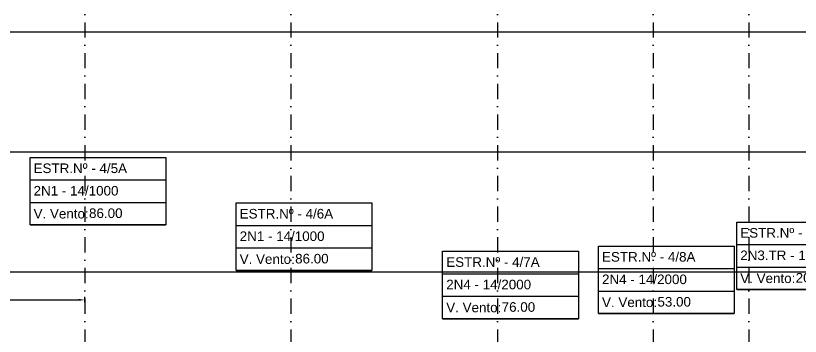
# Model space of a CAD drawing. Header units: metres. Extents: x -121 to 9872, y 3505 to 10721.
# Drawn here: x 4416.9 to 4744.3, y 9473.1 to 9606.8 of the extents above; entities that cross this region are included whole.
import ezdxf
from ezdxf.enums import TextEntityAlignment as Align

# ---------------------------------------------------------------- set-up
doc = ezdxf.new("R2010")
doc.units = ezdxf.units.M
doc.header["$PDMODE"] = 2
doc.linetypes.add('DASHDOT', pattern=[25.4, 12.7, -6.35, 0, -6.35])
for name, color, linetype in [('Cabeçalho', 7, 'Continuous'), ('cotas', 7, 'Continuous'), ('Grade', 9, 'Continuous'), ('Ind.Rot', 8, 'DASHDOT')]:
    doc.layers.add(name, color=color, linetype=linetype)
doc.styles.add('Arial', font='arial.ttf')
doc.styles.add('SIMM-PADRÃO_(TXT)', font='arial.ttf', dxfattribs={"height": 2})
doc.styles.get("Standard").update_dxf_attribs({"font": 'arial.ttf'})
doc.dimstyles.new('ISO-25', dxfattribs={"dimtxt": 2.5, "dimasz": 2.5, "dimexe": 1.25, "dimexo": 0.625, "dimtad": 1, "dimzin": 1, "dimtxsty": 'Standard', "dimcen": 2.5, "dimaunit": 1, "dimadec": 3, "dimazin": 3, "dimtfac": 1, "dimtmove": 0, "dimatfit": 3, "dimfxlon": 1, "dimarcsym": 0})

# ---------------------------------------------------------------- blocks, each defined once
blk = doc.blocks.new('Bloco P Sup')
at = {"layer": 'Cabeçalho'}
blk.add_lwpolyline([(-11.66, -3.34), (44.97, -3.34), (44.97, -31.45), (-11.66, -31.45)], close=True, dxfattribs=at)
for points in [[(-11.66, -12.71), (44.97, -12.71)], [(-11.66, -22.08), (44.97, -22.08)], [(-11.66, -31.45), (44.97, -31.45)]]:
    blk.add_lwpolyline(points, dxfattribs=at)
at = {"layer": 'Cabeçalho', "style": 'Arial'}
blk.add_text('V. Vento:', height=4, dxfattribs=at).set_placement((-10.16, -26.77), align=Align.MIDDLE_LEFT)
at = {"layer": 'Cabeçalho', "style": 'SIMM-PADRÃO_(TXT)'}
for tag, p in [('ESTRUTURANUM', (-10.16, -11.03)), ('TIPO_ESFORÇO', (-10.16, -20.4)), ('VÃOVENTO', (12.97, -29.77))]:
    blk.add_attdef(tag, text='', height=4, dxfattribs=at).set_placement(p, align=Align.BOTTOM_LEFT)
blk = doc.blocks.new('*D97')
at = {"layer": 'cotas', "color": 0, "lineweight": -2, "transparency": 16777216}
for p, q in [((4359.73, 9487.29), (4359.73, 9489.54)), ((4362.23, 9488.29), (4443.23, 9488.29)), ((4445.73, 9487.29), (4445.73, 9489.54))]:
    blk.add_line(p, q, dxfattribs=at)
at = {"layer": 'cotas', "color": 0, "transparency": 16777216}
for points in [[(4362.23, 9488.71), (4362.23, 9487.88), (4359.73, 9488.29)], [(4443.23, 9488.71), (4443.23, 9487.88), (4445.73, 9488.29)]]:
    blk.add_solid(points, dxfattribs=at)
at = {"layer": 'Defpoints', "color": 0, "transparency": 16777216}
for p in [(4445.73, 9488.29), (4359.73, 9465.57), (4445.73, 9447.46)]:
    blk.add_point(p, dxfattribs=at)
at = {"layer": 'cotas', "color": 0, "transparency": 16777216, "insert": (4402.73, 9490.19), "char_height": 2.5, "attachment_point": 5}
blk.add_mtext('86.00', dxfattribs=at)

msp = doc.modelspace()

# ---------------------------------------------------------------- linework, layer by layer
at = {"layer": 'Grade'}
for points in [[(0, 9600), (9859.453, 9600)], [(0, 9550), (9859.453, 9550)], [(0, 9500), (9859.453, 9500)]]:
    msp.add_lwpolyline(points, dxfattribs=at)
at = {"layer": 'Ind.Rot', "linetype": 'DASHDOT', "ltscale": 0.5}
for points in [[(4445.732, 10500), (4445.732, 8300)], [(4531.732, 10500), (4531.732, 8300)], [(4617.922, 10500), (4617.922, 8300)], [(4682.922, 10500), (4682.922, 8300)], [(4722.919, 10500), (4722.919, 8300)]]:
    msp.add_lwpolyline(points, dxfattribs=at)

# ---------------------------------------------------------------- block references
at = {"layer": 'Cabeçalho'}
for p, values in [((4434.574, 9551.001), {'ESTRUTURANUM': 'ESTR.Nº - 4/5A', 'TIPO_ESFORÇO': '2N1 - 14/1000', 'VÃOVENTO': '86.00'}), ((4520.574, 9532.051), {'ESTRUTURANUM': 'ESTR.Nº - 4/6A', 'TIPO_ESFORÇO': '2N1 - 14/1000', 'VÃOVENTO': '86.00'}), ((4729.453, 9524.071), {'ESTRUTURANUM': 'ESTR.Nº - 4/9A', 'TIPO_ESFORÇO': '2N3.TR - 15/3000', 'VÃOVENTO': '20.00'}), ((4606.764, 9511.891), {'ESTRUTURANUM': 'ESTR.Nº - 4/7A', 'TIPO_ESFORÇO': '2N4 - 14/2000', 'VÃOVENTO': '76.00'}), ((4671.764, 9514.061), {'ESTRUTURANUM': 'ESTR.Nº - 4/8A', 'TIPO_ESFORÇO': '2N4 - 14/2000', 'VÃOVENTO': '53.00'})]:
    msp.add_blockref('Bloco P Sup', p, dxfattribs=at).add_auto_attribs(values)

# ---------------------------------------------------------------- dimensions: what is measured, and where the dimension line sits
at = {"layer": 'cotas'}
dim = msp.add_linear_dim(base=(4445.732, 9488.292), p1=(4359.732, 9465.57), p2=(4445.732, 9447.46), dimstyle='ISO-25', dxfattribs=at)
dim.commit()
dim.dimension.update_dxf_attribs({"geometry": '*D97', "text_midpoint": (4402.732, 9490.194)})

doc.saveas('drawing.dxf')
